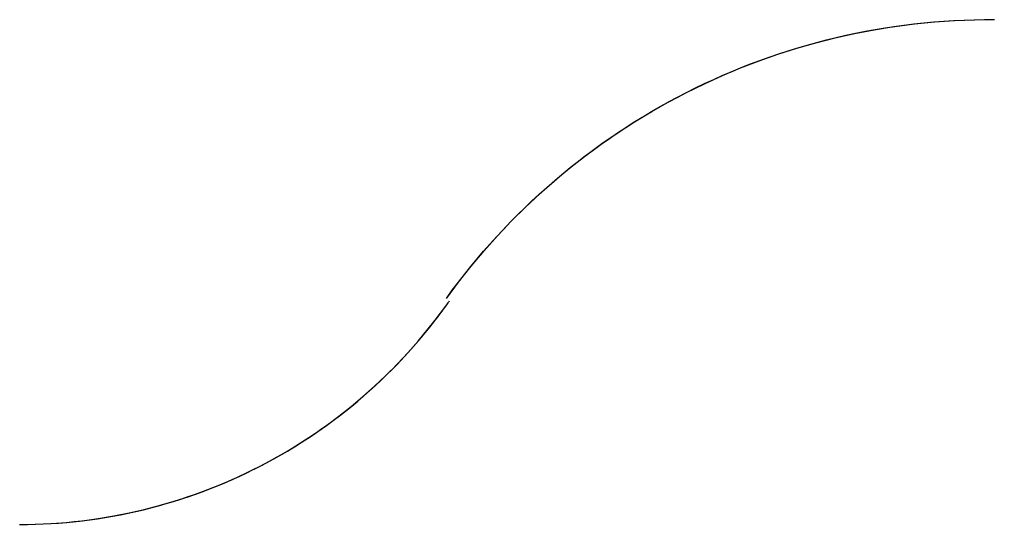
# Model space of a CAD drawing. Header units: millimetres. Extents: x 20 to 240, y 7 to 121.
import ezdxf

# ---------------------------------------------------------------- set-up
doc = ezdxf.new("R2010")
doc.units = ezdxf.units.MM

msp = doc.modelspace()

# ---------------------------------------------------------------- linework, layer by layer
at = {"color": 3, "elevation": 9}
msp.add_lwpolyline([(116.49, 57.75, -0.242833), (240.48, 120.83, -0.242833)], format="xyb", dxfattribs=at)
at = {"color": 1}
msp.add_lwpolyline([(170.83, 104.35, -0.119678), (240.48, 120.83)], format="xyb", dxfattribs=at)
for points, elevation in [([(116.49, 57.75, -0.119678), (170.83, 104.35, -0.119678)], -2), ([(74.39, 19.83, 0.119628), (116.74, 56.56, -0.001361), (117.22, 57.23)], 8), ([(19.91, 6.61, 0.119628), (74.39, 19.83, 0.119628)], 7)]:
    msp.add_lwpolyline(points, format="xyb", dxfattribs=dict(at, elevation=elevation))
at = {"color": 3}
msp.add_lwpolyline([(19.91, 6.61, 0.242731), (116.74, 56.56, -0.001361), (117.22, 57.23)], format="xyb", dxfattribs=at)

doc.saveas('drawing.dxf')
